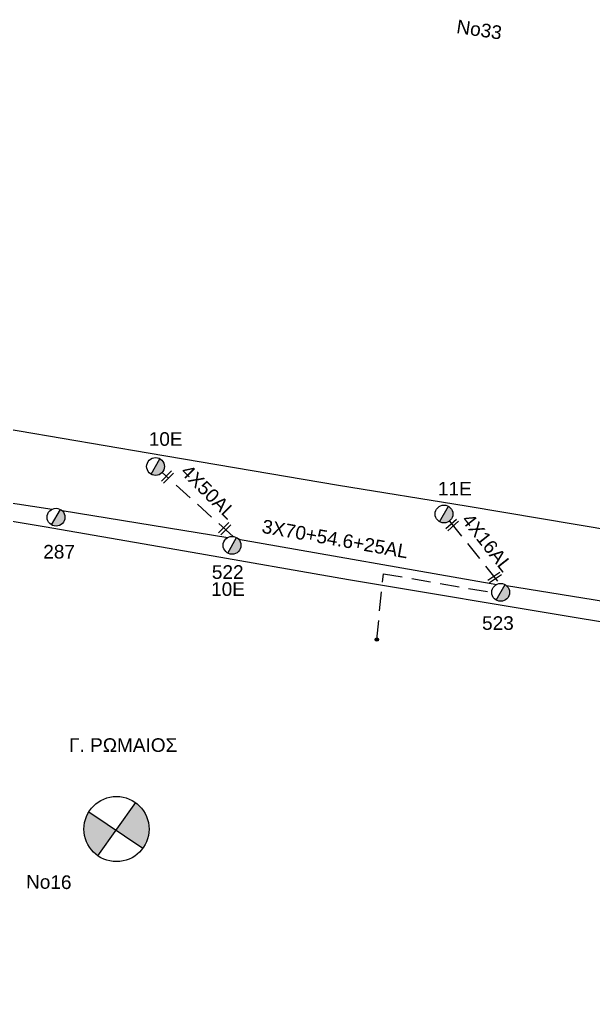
# Model space of a CAD drawing. Header units: millimetres. Extents: x 31 to 3826, y 22 to 1041.
# Drawn here: x 1718.6 to 1794.5, y 792.4 to 922.6 of the extents above; entities that cross this region are included whole.
import ezdxf

# ---------------------------------------------------------------- set-up
doc = ezdxf.new("R2010")
doc.units = ezdxf.units.MM
doc.linetypes.add('DASHED', pattern=[19.05, 12.7, -6.35])
for name, color, linetype in [('Επιγραφές - Σχήματα', 7, 'Continuous'), ('Μηχανική τομή', 7, 'Continuous'), ('Στύλος ΦΜ', 7, 'Continuous'), ('Στύλος ΦΜ @ 1', 7, 'Continuous'), ('Συνδέσεις', 7, 'Continuous'), ('Συνεστραμμένα ΧΤ   3x70+54.6+25 AL', 7, 'SYN_LINE'), ('Υπόβαθρο ΔΕΗ', 7, 'Continuous'), ('Υπόγεια καλώδια Παροχών ΧΤ   4x16AL', 7, 'DASHED'), ('Υπόγεια καλώδια Παροχών ΧΤ   4x50AL', 7, 'DASHED')]:
    doc.layers.add(name, color=color, linetype=linetype)
doc.styles.add('arial', font='arial.ttf')
doc.styles.get("Standard").update_dxf_attribs({"font": 'arial.ttf'})
doc.linetypes.add('SYN_LINE', pattern='A,0.5,-0.0001,["/\\/\\/\\/",Standard,S=0.1,R=0,X=0,Y=-0.05],-0.25', length=0.7501)

# ---------------------------------------------------------------- blocks, each defined once
blk = doc.blocks.new('ΥΠΑΡΧΩΝ ΤΣΙΜΕΝΤΕΝΙΟΣ ΣΤΥΛΟΣ')
at = {"layer": 'Στύλος ΦΜ'}
blk.add_hatch(color=7, dxfattribs=at).paths.add_polyline_path([(-1.29, -2.28, 0.574793), (2.62, 0, 0.268822), (1.3, 2.27)])
at = {"layer": 'Στύλος ΦΜ', "color": 7}
blk.add_line((-1.29, -2.28), (1.3, 2.27), dxfattribs=at)
blk.add_circle((0, 0), 2.62, dxfattribs=at)
at = {"layer": 'Στύλος ΦΜ', "flags": 4}
for tag, p in [('ΑΡΙΘΜΟΣ', (-4.68, 8.05)), ('ΤΥΠΟΣ', (-4.91, 3.03))]:
    blk.add_attdef(tag, p, '', height=4, dxfattribs=at)
blk = doc.blocks.new('_ΣΥΝΔΕΣΗ')
at = {"layer": 'Συνδέσεις', "linetype": 'SYN_LINE', "ltscale": 40}
blk.add_hatch(color=256, dxfattribs=at).paths.add_polyline_path([(0.5, -0.01, 1), (-0.5, -0.01, 1)])
at = {"layer": 'Συνδέσεις'}
blk.add_circle((0, -0.01), 0.5, dxfattribs=at)
blk = doc.blocks.new('ΜΗΧΑΝΙΚΗ ΤΟΜΗ')
at = {"layer": 'Μηχανική τομή', "ltscale": 40}
for p, q in [((-1.89, 0.78), (1.89, 0.78)), ((1.89, 0), (-1.89, 0))]:
    blk.add_line(p, q, dxfattribs=at)

msp = doc.modelspace()

# ---------------------------------------------------------------- hatches: boundary and pattern name
at = {"layer": 'Επιγραφές - Σχήματα'}
h = msp.add_hatch(color=1, dxfattribs=at)
h.paths.add_polyline_path([(1733.99, 819.05), (1731.4, 815.41), (1734.94, 813.02, 0.158648), (1735.76, 815.56, 0.239646)])
h.paths.add_polyline_path([(1731.4, 815.41), (1727.8, 817.85, 0.140748), (1727.14, 815.56, 0.245453), (1728.99, 812.02)])

# ---------------------------------------------------------------- linework, layer by layer
at = {"layer": 'Επιγραφές - Σχήματα', "color": 1}
for points in [[(1728.99, 812.02), (1733.99, 819.05)], [(1727.8, 817.85), (1734.94, 813.02)]]:
    msp.add_lwpolyline(points, dxfattribs=at)
msp.add_circle((1731.45, 815.56), 4.31, dxfattribs=at)
at = {"layer": 'Συνεστραμμένα ΧΤ   3x70+54.6+25 AL', "color": 5, "ltscale": 20}
for p, q in [((1704.9, 860.6), (1722.94, 857.87)), ((1724.24, 857.69), (1746.2, 854.15)), ((1747.6, 853.91), (1781.76, 847.92)), ((1783.05, 847.76), (1817.65, 842.19))]:
    msp.add_line(p, q, dxfattribs=at)
at = {"layer": 'Υπόβαθρο ΔΕΗ'}
for points in [[(1797.39, 854.95), (1777.7, 858.26), (1760.81, 861), (1735.63, 865.3), (1712.84, 869.15), (1700.1, 871.29)], [(1811.99, 840.3), (1792.81, 843.43), (1762.13, 848.55), (1741.45, 852.15), (1721.87, 855.55), (1701.7, 858.9), (1702.91, 849.75), (1703.67, 842.6), (1703.99, 835.45), (1704.31, 816.87), (1704.33, 803.9), (1703.76, 792.37)]]:
    msp.add_lwpolyline(points, dxfattribs=at)
at = {"layer": 'Υπόγεια καλώδια Παροχών ΧΤ   4x16AL', "color": 5, "ltscale": 0.2}
for points in [[(1775.49, 856.3), (1782.11, 848.03)], [(1765.89, 840.63), (1766.76, 849.34), (1781.11, 846.87)]]:
    msp.add_lwpolyline(points, dxfattribs=at)
at = {"layer": 'Υπόγεια καλώδια Παροχών ΧΤ   4x50AL', "color": 5, "ltscale": 0.2}
msp.add_lwpolyline([(1746.87, 854.27), (1737.49, 862.73)], dxfattribs=at)

# ---------------------------------------------------------------- block references
at = {"layer": 'Μηχανική τομή'}
for p, xscale, yscale, zscale, rotation in [((1738.06, 862.26), 0.4999999999997447, 0.4999999999997447, 0.4999999999997447, 225.3719228720947), ((1745.63, 855.42), 0.4999999999997447, 0.4999999999997447, 0.4999999999997447, 225.3719228720947), ((1775.75, 855.94), 0.4999999999998437, 0.4999999999998437, 0.4999999999998437, 221.786497244323), ((1781.37, 849), 0.4999999999998709, 0.4999999999998709, 0.4999999999998709, 213.5623010109737)]:
    msp.add_blockref('ΜΗΧΑΝΙΚΗ ΤΟΜΗ', p, dxfattribs=dict(at, xscale=xscale, yscale=yscale, zscale=zscale, rotation=rotation))
at = {"layer": 'Στύλος ΦΜ @ 1', "ltscale": 40}
ref = msp.add_blockref('ΥΠΑΡΧΩΝ ΤΣΙΜΕΝΤΕΝΙΟΣ ΣΤΥΛΟΣ', (1736.62, 863.52), dxfattribs=dict(at, xscale=0.4499999999998181, yscale=0.4499999999998181, zscale=0.4499999999998181))
ref.add_attrib('ΤΥΠΟΣ', '10E', (1735.72, 866.26), dxfattribs={"layer": 'Στύλος ΦΜ', "height": 1.8, "flags": 4})
ref = msp.add_blockref('ΥΠΑΡΧΩΝ ΤΣΙΜΕΝΤΕΝΙΟΣ ΣΤΥΛΟΣ', (1774.78, 857.24), dxfattribs=dict(at, xscale=0.4499999999998181, yscale=0.4499999999998181, zscale=0.4499999999998181))
ref.add_attrib('ΤΥΠΟΣ', '11E', (1773.98, 859.69), dxfattribs={"layer": 'Στύλος ΦΜ', "height": 1.8, "flags": 4})
ref = msp.add_blockref('ΥΠΑΡΧΩΝ ΤΣΙΜΕΝΤΕΝΙΟΣ ΣΤΥΛΟΣ', (1723.45, 856.81), dxfattribs=dict(at, xscale=0.4499999999998181, yscale=0.4499999999998181, zscale=0.4499999999998181))
ref.add_attrib('ΤΥΠΟΣ', '287', (1721.76, 851.35), dxfattribs={"layer": 'Στύλος ΦΜ', "height": 1.8, "flags": 4})
ref = msp.add_blockref('ΥΠΑΡΧΩΝ ΤΣΙΜΕΝΤΕΝΙΟΣ ΣΤΥΛΟΣ', (1746.74, 853.1), dxfattribs=dict(at, xscale=0.4499999999998181, yscale=0.4499999999998181, zscale=0.4499999999998181))
ref.add_attrib('ΤΥΠΟΣ', '10E', (1743.97, 846.4), dxfattribs={"layer": 'Στύλος ΦΜ', "height": 1.8, "flags": 4})
ref.add_attrib('ΑΡΙΘΜΟΣ', '522', (1744.07, 848.66), dxfattribs={"layer": 'Στύλος ΦΜ', "height": 1.8, "flags": 4})
ref = msp.add_blockref('ΥΠΑΡΧΩΝ ΤΣΙΜΕΝΤΕΝΙΟΣ ΣΤΥΛΟΣ', (1782.28, 846.87), dxfattribs=dict(at, xscale=0.4499999999998181, yscale=0.4499999999998181, zscale=0.4499999999998181))
ref.add_attrib('ΤΥΠΟΣ', '523', (1779.82, 841.91), dxfattribs={"layer": 'Στύλος ΦΜ', "height": 1.8, "flags": 4})
at = {"layer": 'Συνδέσεις', "xscale": 0.4499999999998181, "yscale": 0.4499999999998181, "zscale": 0.4499999999998181}
msp.add_blockref('_ΣΥΝΔΕΣΗ', (1765.9, 840.63), dxfattribs=at)

# ---------------------------------------------------------------- texts
at = {"layer": 'Επιγραφές - Σχήματα', "char_height": 1.8, "width": 84.1859, "attachment_point": 1, "style": 'arial'}
for s, insert, rotation in [('No33', (1776.61, 922.66), 351.5306), ('No16', (1719.5, 809.5), 359.1842)]:
    msp.add_mtext(s, dxfattribs=dict(at, insert=insert, rotation=rotation))
at = {"layer": 'Επιγραφές - Σχήματα', "color": 1, "insert": (1725.18, 827.57), "char_height": 1.8, "width": 30.0034, "attachment_point": 1}
msp.add_mtext('Γ. ΡΩΜΑΙΟΣ', dxfattribs=at)
at = {"layer": 'Συνεστραμμένα ΧΤ   3x70+54.6+25 AL', "color": 7}
msp.add_text('3X70+54.6+25AL', height=1.8, rotation=349.9572, dxfattribs=at).set_placement((1750.58, 854.77))
at = {"layer": 'Υπόγεια καλώδια Παροχών ΧΤ   4x16AL', "color": 7, "insert": (1778.43, 857.52), "char_height": 1.8, "width": 168.3718, "attachment_point": 1, "rotation": 308.4073}
msp.add_mtext('4X16AL', dxfattribs=at)
at = {"layer": 'Υπόγεια καλώδια Παροχών ΧΤ   4x50AL', "color": 7, "insert": (1741.09, 863.97), "char_height": 1.8, "width": 168.3718, "attachment_point": 1, "rotation": 315.0093}
msp.add_mtext('4X50AL', dxfattribs=at)

doc.saveas('drawing.dxf')
